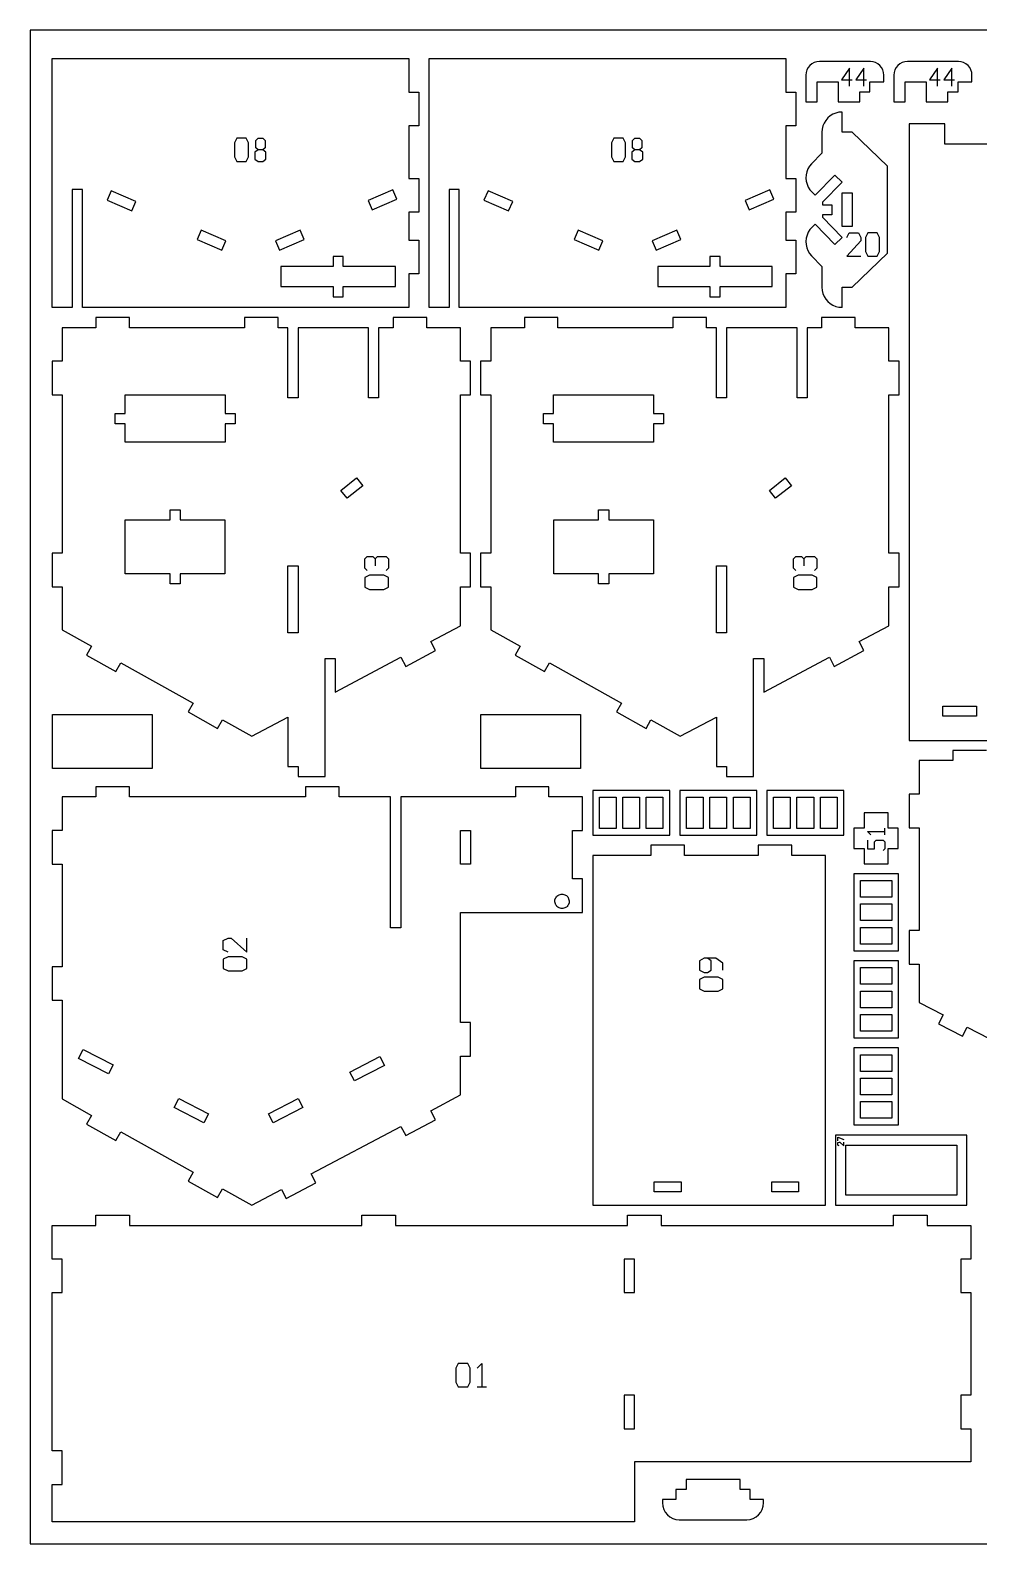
# Model space of a CAD drawing. Header units: millimetres. Extents: x 0 to 450, y 0 to 450.
# Drawn here: x 0 to 282, y 0 to 450 of the extents above; entities that cross this region are included whole.
import ezdxf

# ---------------------------------------------------------------- set-up
doc = ezdxf.new("R2010")
doc.units = ezdxf.units.MM
for name, color, linetype in [('CUT', 1, 'Continuous'), ('ENGRAVE', 5, 'Continuous'), ('SHEET', 8, 'Continuous')]:
    doc.layers.add(name, color=color, linetype=linetype)

msp = doc.modelspace()

# ---------------------------------------------------------------- linework, layer by layer
at = {"layer": 'CUT'}
for p, q in [((6.5, 367.57), (6.5, 441.62)), ((6.5, 441.62), (112.55, 441.62)), ((112.55, 441.62), (112.55, 431.62)), ((118.55, 367.57), (118.55, 441.62)), ((118.55, 441.62), (224.61, 441.62)), ((224.61, 441.62), (224.61, 431.62)), ((230.69, 437.47), (230.61, 436.69)), ((230.61, 436.69), (230.61, 428.69)), ((230.91, 438.23), (230.69, 437.47)), ((231.28, 438.92), (230.91, 438.23)), ((231.78, 439.52), (231.28, 438.92)), ((232.39, 440.02), (231.78, 439.52)), ((233.08, 440.39), (232.39, 440.02)), ((233.83, 440.62), (233.08, 440.39)), ((234.61, 440.7), (233.83, 440.62)), ((249.79, 440.7), (234.61, 440.7)), ((250.57, 440.62), (249.79, 440.7)), ((251.32, 440.39), (250.57, 440.62)), ((252.01, 440.02), (251.32, 440.39)), ((252.62, 439.52), (252.01, 440.02)), ((253.12, 438.92), (252.62, 439.52)), ((253.48, 438.23), (253.12, 438.92)), ((253.71, 437.47), (253.48, 438.23)), ((253.79, 436.69), (253.71, 437.47)), ((253.79, 434.69), (253.79, 436.69)), ((256.87, 437.47), (256.79, 436.69)), ((256.79, 436.69), (256.79, 428.69)), ((257.09, 438.23), (256.87, 437.47)), ((257.46, 438.92), (257.09, 438.23)), ((257.96, 439.52), (257.46, 438.92)), ((258.57, 440.02), (257.96, 439.52)), ((259.26, 440.39), (258.57, 440.02)), ((260.01, 440.62), (259.26, 440.39)), ((260.79, 440.7), (260.01, 440.62)), ((275.97, 440.7), (260.79, 440.7)), ((276.75, 440.62), (275.97, 440.7)), ((277.5, 440.39), (276.75, 440.62)), ((278.19, 440.02), (277.5, 440.39)), ((278.8, 439.52), (278.19, 440.02)), ((279.3, 438.92), (278.8, 439.52)), ((279.66, 438.23), (279.3, 438.92)), ((279.89, 437.47), (279.66, 438.23)), ((279.97, 436.69), (279.89, 437.47)), ((279.97, 434.69), (279.97, 436.69)), ((233.96, 428.69), (233.96, 434.69)), ((233.96, 434.69), (240.22, 434.69)), ((240.22, 434.69), (240.22, 428.69)), ((249.65, 431.69), (249.65, 434.69)), ((249.65, 434.69), (253.79, 434.69)), ((260.14, 428.69), (260.14, 434.69)), ((260.14, 434.69), (266.4, 434.69)), ((266.4, 434.69), (266.4, 428.69)), ((275.83, 431.69), (275.83, 434.69)), ((275.83, 434.69), (279.97, 434.69)), ((112.55, 431.62), (115.55, 431.62)), ((115.55, 431.62), (115.55, 421.62)), ((224.61, 431.62), (227.61, 431.62)), ((227.61, 431.62), (227.61, 421.62)), ((230.61, 428.69), (233.96, 428.69)), ((240.22, 428.69), (246.65, 428.69)), ((246.65, 428.69), (246.65, 431.69)), ((246.65, 431.69), (249.65, 431.69)), ((256.79, 428.69), (260.14, 428.69)), ((266.4, 428.69), (272.83, 428.69)), ((272.83, 428.69), (272.83, 431.69)), ((272.83, 431.69), (275.83, 431.69)), ((236.49, 423.22), (236, 422.42)), ((237.1, 423.93), (236.49, 423.22)), ((237.82, 424.55), (237.1, 423.93)), ((238.62, 425.04), (237.82, 424.55)), ((239.49, 425.4), (238.62, 425.04)), ((240.41, 425.69), (239.49, 425.4)), ((241.35, 425.69), (240.41, 425.69)), ((241.35, 419.69), (241.35, 425.69)), ((112.55, 421.62), (112.55, 405.96)), ((115.55, 421.62), (112.55, 421.62)), ((224.61, 421.62), (224.61, 405.96)), ((227.61, 421.62), (224.61, 421.62)), ((235.42, 420.63), (235.35, 419.69)), ((235.35, 419.69), (235.35, 413.48)), ((235.64, 421.55), (235.42, 420.63)), ((236, 422.42), (235.64, 421.55)), ((244.35, 419.69), (241.35, 419.69)), ((254.82, 409.57), (244.35, 419.69)), ((261.29, 422.19), (261.29, 238.83)), ((271.87, 422.19), (261.29, 422.19)), ((271.87, 416.18), (271.87, 422.19)), ((289.36, 416.18), (271.87, 416.18)), ((231.69, 409.59), (231.22, 408.78)), ((232.29, 410.32), (231.69, 409.59)), ((235.35, 413.48), (232.29, 410.32)), ((254.82, 383.69), (254.82, 409.57)), ((112.55, 405.96), (115.55, 405.96)), ((115.55, 405.96), (115.55, 395.95)), ((224.61, 405.96), (227.61, 405.96)), ((227.61, 405.96), (227.61, 395.95)), ((230.67, 406.99), (230.61, 406.05)), ((230.61, 406.05), (230.7, 405.11)), ((230.87, 407.91), (230.67, 406.99)), ((230.7, 405.11), (230.94, 404.2)), ((231.22, 408.78), (230.87, 407.91)), ((233.38, 400.93), (239.19, 406.95)), ((239.19, 406.95), (241.35, 404.86)), ((12.5, 402.68), (12.5, 367.57)), ((15.5, 402.68), (12.5, 402.68)), ((15.5, 367.57), (15.5, 402.68)), ((24.04, 402.24), (22.84, 399.49)), ((31.37, 399.05), (24.04, 402.24)), ((107.79, 402.58), (100.45, 399.39)), ((108.99, 399.83), (107.79, 402.58)), ((124.56, 402.68), (124.56, 367.57)), ((127.56, 402.68), (124.56, 402.68)), ((127.56, 367.57), (127.56, 402.68)), ((136.09, 402.24), (134.89, 399.49)), ((143.43, 399.05), (136.09, 402.24)), ((219.85, 402.58), (212.51, 399.39)), ((221.04, 399.83), (219.85, 402.58)), ((230.94, 404.2), (231.31, 403.33)), ((231.31, 403.33), (231.82, 402.54)), ((231.82, 402.54), (232.44, 401.83)), ((232.44, 401.83), (233.38, 400.93)), ((241.35, 404.86), (235.53, 398.85)), ((241.35, 391.63), (241.35, 401.63)), ((241.35, 401.63), (244.35, 401.63)), ((244.35, 401.63), (244.35, 391.63)), ((22.84, 399.49), (30.18, 396.3)), ((30.18, 396.3), (31.37, 399.05)), ((100.45, 399.39), (101.65, 396.64)), ((101.65, 396.64), (108.99, 399.83)), ((134.89, 399.49), (142.23, 396.3)), ((142.23, 396.3), (143.43, 399.05)), ((212.51, 399.39), (213.71, 396.64)), ((213.71, 396.64), (221.04, 399.83)), ((235.53, 398.85), (235.53, 398.13)), ((235.53, 398.13), (238.35, 398.13)), ((238.35, 398.13), (238.35, 395.13)), ((112.55, 395.95), (112.55, 387.57)), ((115.55, 395.95), (112.55, 395.95)), ((224.61, 395.95), (224.61, 387.57)), ((227.61, 395.95), (224.61, 395.95)), ((233.38, 392.33), (232.44, 391.43)), ((239.19, 386.32), (233.38, 392.33)), ((235.53, 395.13), (235.53, 394.42)), ((238.35, 395.13), (235.53, 395.13)), ((235.53, 394.42), (241.35, 388.4)), ((244.35, 391.63), (241.35, 391.63)), ((50.85, 390.59), (49.66, 387.83)), ((49.66, 387.83), (56.99, 384.64)), ((58.19, 387.39), (50.85, 390.59)), ((56.99, 384.64), (58.19, 387.39)), ((80.2, 390.59), (72.87, 387.39)), ((72.87, 387.39), (74.06, 384.64)), ((74.06, 384.64), (81.4, 387.83)), ((81.4, 387.83), (80.2, 390.59)), ((112.55, 387.57), (115.55, 387.57)), ((115.55, 387.57), (115.55, 377.57)), ((162.91, 390.59), (161.71, 387.83)), ((161.71, 387.83), (169.05, 384.64)), ((170.25, 387.39), (162.91, 390.59)), ((169.05, 384.64), (170.25, 387.39)), ((192.26, 390.59), (184.92, 387.39)), ((184.92, 387.39), (186.12, 384.64)), ((186.12, 384.64), (193.46, 387.83)), ((193.46, 387.83), (192.26, 390.59)), ((224.61, 387.57), (227.61, 387.57)), ((227.61, 387.57), (227.61, 377.57)), ((230.7, 388.15), (230.61, 387.22)), ((230.61, 387.22), (230.67, 386.28)), ((230.94, 389.07), (230.7, 388.15)), ((231.31, 389.93), (230.94, 389.07)), ((231.82, 390.72), (231.31, 389.93)), ((232.44, 391.43), (231.82, 390.72)), ((241.35, 388.4), (239.19, 386.32)), ((90.03, 382.75), (90.03, 379.75)), ((93.03, 382.75), (90.03, 382.75)), ((93.03, 379.75), (93.03, 382.75)), ((202.09, 382.75), (202.09, 379.75)), ((205.09, 382.75), (202.09, 382.75)), ((205.09, 379.75), (205.09, 382.75)), ((230.67, 386.28), (230.87, 385.36)), ((230.87, 385.36), (231.22, 384.48)), ((231.22, 384.48), (231.69, 383.67)), ((231.69, 383.67), (232.29, 382.94)), ((232.29, 382.94), (235.35, 379.78)), ((244.35, 373.57), (254.82, 383.69)), ((74.51, 379.75), (74.51, 373.78)), ((90.03, 379.75), (74.51, 379.75)), ((108.55, 379.75), (93.03, 379.75)), ((108.55, 373.78), (108.55, 379.75)), ((186.57, 379.75), (186.57, 373.78)), ((202.09, 379.75), (186.57, 379.75)), ((220.61, 379.75), (205.09, 379.75)), ((220.61, 373.78), (220.61, 379.75)), ((235.35, 379.78), (235.35, 373.57)), ((74.51, 373.78), (90.03, 373.78)), ((90.03, 373.78), (90.03, 370.78)), ((93.03, 370.78), (93.03, 373.78)), ((93.03, 373.78), (108.55, 373.78)), ((112.55, 377.57), (112.55, 367.57)), ((115.55, 377.57), (112.55, 377.57)), ((186.57, 373.78), (202.09, 373.78)), ((202.09, 373.78), (202.09, 370.78)), ((205.09, 370.78), (205.09, 373.78)), ((205.09, 373.78), (220.61, 373.78)), ((224.61, 377.57), (224.61, 367.57)), ((227.61, 377.57), (224.61, 377.57)), ((235.35, 373.57), (235.42, 372.63)), ((241.35, 367.57), (241.35, 373.57)), ((241.35, 373.57), (244.35, 373.57)), ((90.03, 370.78), (93.03, 370.78)), ((202.09, 370.78), (205.09, 370.78)), ((235.42, 372.63), (235.64, 371.72)), ((235.64, 371.72), (236, 370.85)), ((236, 370.85), (236.49, 370.04)), ((236.49, 370.04), (237.1, 369.33)), ((237.1, 369.33), (237.82, 368.72)), ((12.5, 367.57), (6.5, 367.57)), ((112.55, 367.57), (15.5, 367.57)), ((29.5, 364.57), (19.5, 364.57)), ((19.5, 364.57), (19.5, 361.57)), ((29.5, 361.57), (29.5, 364.57)), ((73.7, 364.57), (63.7, 364.57)), ((63.7, 364.57), (63.7, 361.57)), ((73.7, 361.57), (73.7, 364.57)), ((117.89, 364.57), (107.89, 364.57)), ((107.89, 364.57), (107.89, 361.57)), ((117.89, 361.57), (117.89, 364.57)), ((124.56, 367.57), (118.55, 367.57)), ((224.61, 367.57), (127.56, 367.57)), ((156.9, 364.57), (146.9, 364.57)), ((146.9, 364.57), (146.9, 361.57)), ((156.9, 361.57), (156.9, 364.57)), ((201.09, 364.57), (191.09, 364.57)), ((191.09, 364.57), (191.09, 361.57)), ((201.09, 361.57), (201.09, 364.57)), ((245.28, 364.57), (235.28, 364.57)), ((235.28, 364.57), (235.28, 361.57)), ((237.82, 368.72), (238.62, 368.22)), ((238.62, 368.22), (239.49, 367.86)), ((239.49, 367.86), (240.41, 367.64)), ((240.41, 367.64), (241.35, 367.64)), ((245.28, 361.57), (245.28, 364.57)), ((19.5, 361.57), (9.5, 361.57)), ((9.5, 361.57), (9.5, 351.57)), ((63.7, 361.57), (29.5, 361.57)), ((76.62, 361.57), (73.7, 361.57)), ((76.62, 340.68), (76.62, 361.57)), ((100.57, 361.57), (79.62, 361.57)), ((79.62, 361.57), (79.62, 340.68)), ((100.57, 340.68), (100.57, 361.57)), ((107.89, 361.57), (103.57, 361.57)), ((103.57, 361.57), (103.57, 340.68)), ((127.89, 361.57), (117.89, 361.57)), ((127.89, 351.57), (127.89, 361.57)), ((146.9, 361.57), (136.89, 361.57)), ((136.89, 361.57), (136.89, 351.57)), ((191.09, 361.57), (156.9, 361.57)), ((204.01, 361.57), (201.09, 361.57)), ((204.01, 340.68), (204.01, 361.57)), ((227.96, 361.57), (207.02, 361.57)), ((207.02, 361.57), (207.02, 340.68)), ((227.96, 340.68), (227.96, 361.57)), ((235.28, 361.57), (230.97, 361.57)), ((230.97, 361.57), (230.97, 340.68)), ((255.29, 361.57), (245.28, 361.57)), ((255.29, 351.57), (255.29, 361.57)), ((9.5, 351.57), (6.5, 351.57)), ((6.5, 351.57), (6.5, 341.57)), ((130.89, 351.57), (127.89, 351.57)), ((130.89, 341.57), (130.89, 351.57)), ((136.89, 351.57), (133.89, 351.57)), ((133.89, 351.57), (133.89, 341.57)), ((258.29, 351.57), (255.29, 351.57)), ((258.29, 341.57), (258.29, 351.57)), ((6.5, 341.57), (9.5, 341.57)), ((9.5, 341.57), (9.5, 294.5)), ((28.21, 341.57), (57.91, 341.57)), ((28.21, 336.04), (28.21, 341.57)), ((57.91, 341.57), (57.91, 336.04)), ((79.62, 340.68), (76.62, 340.68)), ((103.57, 340.68), (100.57, 340.68)), ((127.89, 341.57), (130.89, 341.57)), ((127.89, 294.5), (127.89, 341.57)), ((133.89, 341.57), (136.89, 341.57)), ((136.89, 341.57), (136.89, 294.5)), ((155.6, 341.57), (185.3, 341.57)), ((155.6, 336.04), (155.6, 341.57)), ((185.3, 341.57), (185.3, 336.04)), ((207.02, 340.68), (204.01, 340.68)), ((230.97, 340.68), (227.96, 340.68)), ((255.29, 341.57), (258.29, 341.57)), ((255.29, 294.5), (255.29, 341.57)), ((25.21, 336.04), (28.21, 336.04)), ((25.21, 333.03), (25.21, 336.04)), ((28.21, 333.03), (25.21, 333.03)), ((28.21, 327.5), (28.21, 333.03)), ((57.91, 336.04), (60.91, 336.04)), ((60.91, 333.03), (57.91, 333.03)), ((57.91, 333.03), (57.91, 327.5)), ((60.91, 336.04), (60.91, 333.03)), ((152.6, 336.04), (155.6, 336.04)), ((152.6, 333.03), (152.6, 336.04)), ((155.6, 333.03), (152.6, 333.03)), ((155.6, 327.5), (155.6, 333.03)), ((185.3, 336.04), (188.31, 336.04)), ((188.31, 333.03), (185.3, 333.03)), ((185.3, 333.03), (185.3, 327.5)), ((188.31, 336.04), (188.31, 333.03)), ((57.91, 327.5), (28.21, 327.5)), ((185.3, 327.5), (155.6, 327.5)), ((92.34, 313.18), (97.02, 316.93)), ((97.02, 316.93), (98.9, 314.59)), ((219.74, 313.18), (224.42, 316.93)), ((224.42, 316.93), (226.29, 314.59)), ((94.22, 310.84), (92.34, 313.18)), ((98.9, 314.59), (94.22, 310.84)), ((221.61, 310.84), (219.74, 313.18)), ((226.29, 314.59), (221.61, 310.84)), ((41.58, 307.44), (44.59, 307.44)), ((41.58, 304.44), (41.58, 307.44)), ((44.59, 307.44), (44.59, 304.44)), ((168.98, 307.44), (171.98, 307.44)), ((168.98, 304.44), (168.98, 307.44)), ((171.98, 307.44), (171.98, 304.44)), ((28.23, 304.44), (41.58, 304.44)), ((28.23, 288.37), (28.23, 304.44)), ((44.59, 304.44), (57.89, 304.44)), ((57.89, 304.44), (57.89, 288.37)), ((155.63, 304.44), (168.98, 304.44)), ((155.63, 288.37), (155.63, 304.44)), ((171.98, 304.44), (185.28, 304.44)), ((185.28, 304.44), (185.28, 288.37)), ((9.5, 294.5), (6.5, 294.5)), ((6.5, 294.5), (6.5, 284.49)), ((130.89, 294.5), (127.89, 294.5)), ((130.89, 284.49), (130.89, 294.5)), ((136.89, 294.5), (133.89, 294.5)), ((133.89, 294.5), (133.89, 284.49)), ((258.29, 294.5), (255.29, 294.5)), ((258.29, 284.49), (258.29, 294.5)), ((41.58, 288.37), (28.23, 288.37)), ((41.58, 285.37), (41.58, 288.37)), ((57.89, 288.37), (44.59, 288.37)), ((44.59, 288.37), (44.59, 285.37)), ((76.62, 290.8), (79.62, 290.8)), ((76.62, 270.79), (76.62, 290.8)), ((79.62, 290.8), (79.62, 270.79)), ((168.98, 288.37), (155.63, 288.37)), ((168.98, 285.37), (168.98, 288.37)), ((185.28, 288.37), (171.98, 288.37)), ((171.98, 288.37), (171.98, 285.37)), ((204.01, 290.8), (207.02, 290.8)), ((204.01, 270.79), (204.01, 290.8)), ((207.02, 290.8), (207.02, 270.79)), ((6.5, 284.49), (9.5, 284.49)), ((9.5, 284.49), (9.5, 271.74)), ((44.59, 285.37), (41.58, 285.37)), ((127.89, 284.49), (130.89, 284.49)), ((127.89, 272.91), (127.89, 284.49)), ((133.89, 284.49), (136.89, 284.49)), ((136.89, 284.49), (136.89, 271.74)), ((171.98, 285.37), (168.98, 285.37)), ((255.29, 284.49), (258.29, 284.49)), ((255.29, 272.91), (255.29, 284.49)), ((9.5, 271.74), (18.22, 266.84)), ((79.62, 270.79), (76.62, 270.79)), ((119.05, 268.23), (127.89, 272.91)), ((136.89, 271.74), (145.62, 266.84)), ((207.02, 270.79), (204.01, 270.79)), ((246.44, 268.23), (255.29, 272.91)), ((18.22, 266.84), (16.76, 264.23)), ((111.63, 260.87), (120.47, 265.54)), ((120.47, 265.54), (119.05, 268.23)), ((145.62, 266.84), (144.15, 264.23)), ((239.02, 260.87), (247.86, 265.54)), ((247.86, 265.54), (246.44, 268.23)), ((16.76, 264.23), (25.48, 259.34)), ((25.48, 259.34), (26.95, 261.95)), ((26.95, 261.95), (48.42, 249.91)), ((87.67, 263.24), (90.67, 263.24)), ((87.67, 228.09), (87.67, 263.24)), ((90.67, 253.24), (110.21, 263.56)), ((90.67, 263.24), (90.67, 253.24)), ((110.21, 263.56), (111.63, 260.87)), ((144.15, 264.23), (152.87, 259.34)), ((152.87, 259.34), (154.34, 261.95)), ((154.34, 261.95), (175.81, 249.91)), ((215.07, 263.24), (218.07, 263.24)), ((215.07, 228.09), (215.07, 263.24)), ((218.07, 253.24), (237.6, 263.56)), ((218.07, 263.24), (218.07, 253.24)), ((237.6, 263.56), (239.02, 260.87)), ((48.42, 249.91), (46.95, 247.3)), ((175.81, 249.91), (174.34, 247.3)), ((271.31, 246.07), (271.31, 249.07)), ((271.31, 249.07), (281.31, 249.07)), ((281.31, 249.07), (281.31, 246.07)), ((6.57, 246.52), (36.22, 246.52)), ((6.57, 230.46), (6.57, 246.52)), ((36.22, 246.52), (36.22, 230.46)), ((46.95, 247.3), (55.67, 242.41)), ((55.67, 242.41), (57.14, 245.02)), ((57.14, 245.02), (65.87, 240.13)), ((65.87, 240.13), (76.62, 245.81)), ((76.62, 245.81), (76.62, 231.09)), ((133.96, 246.52), (163.61, 246.52)), ((133.96, 230.46), (133.96, 246.52)), ((163.61, 246.52), (163.61, 230.46)), ((174.34, 247.3), (183.07, 242.41)), ((183.07, 242.41), (184.54, 245.02)), ((184.54, 245.02), (193.26, 240.13)), ((193.26, 240.13), (204.01, 245.81)), ((204.01, 245.81), (204.01, 231.09)), ((281.31, 246.07), (271.31, 246.07)), ((261.29, 238.83), (348.08, 238.83)), ((284.29, 235.83), (274.29, 235.83)), ((274.29, 235.83), (274.29, 232.83)), ((36.22, 230.46), (6.57, 230.46)), ((76.62, 231.09), (79.62, 231.09)), ((79.62, 231.09), (79.62, 228.09)), ((163.61, 230.46), (133.96, 230.46)), ((204.01, 231.09), (207.02, 231.09)), ((207.02, 231.09), (207.02, 228.09)), ((274.29, 232.83), (264.29, 232.83)), ((264.29, 232.83), (264.29, 222.82)), ((29.5, 225.09), (19.5, 225.09)), ((19.5, 225.09), (19.5, 222.09)), ((29.5, 222.09), (29.5, 225.09)), ((79.62, 228.09), (87.67, 228.09)), ((91.86, 225.09), (81.86, 225.09)), ((81.86, 225.09), (81.86, 222.09)), ((91.86, 222.09), (91.86, 225.09)), ((154.22, 225.09), (144.22, 225.09)), ((144.22, 225.09), (144.22, 222.09)), ((154.22, 222.09), (154.22, 225.09)), ((207.02, 228.09), (215.07, 228.09)), ((19.5, 222.09), (9.5, 222.09)), ((9.5, 222.09), (9.5, 212.09)), ((81.86, 222.09), (29.5, 222.09)), ((107.13, 222.09), (91.86, 222.09)), ((107.13, 183.15), (107.13, 222.09)), ((144.22, 222.09), (110.13, 222.09)), ((110.13, 222.09), (110.13, 183.15)), ((164.22, 222.09), (154.22, 222.09)), ((164.22, 212.09), (164.22, 222.09)), ((167.22, 223.95), (167.22, 210.66)), ((190.11, 223.95), (167.22, 223.95)), ((169.22, 212.66), (169.22, 221.95)), ((169.22, 221.95), (174.18, 221.95)), ((174.18, 221.95), (174.18, 212.66)), ((176.18, 212.66), (176.18, 221.95)), ((176.18, 221.95), (181.14, 221.95)), ((181.14, 221.95), (181.14, 212.66)), ((183.14, 212.66), (183.14, 221.95)), ((183.14, 221.95), (188.11, 221.95)), ((188.11, 221.95), (188.11, 212.66)), ((190.11, 210.66), (190.11, 223.95)), ((193.11, 223.95), (193.11, 210.66)), ((215.99, 223.95), (193.11, 223.95)), ((195.11, 212.66), (195.11, 221.95)), ((195.11, 221.95), (200.07, 221.95)), ((200.07, 221.95), (200.07, 212.66)), ((202.07, 212.66), (202.07, 221.95)), ((202.07, 221.95), (207.03, 221.95)), ((207.03, 221.95), (207.03, 212.66)), ((209.03, 212.66), (209.03, 221.95)), ((209.03, 221.95), (213.99, 221.95)), ((213.99, 221.95), (213.99, 212.66)), ((215.99, 210.66), (215.99, 223.95)), ((218.99, 223.95), (218.99, 210.66)), ((241.88, 223.95), (218.99, 223.95)), ((220.99, 212.66), (220.99, 221.95)), ((220.99, 221.95), (225.95, 221.95)), ((225.95, 221.95), (225.95, 212.66)), ((227.95, 212.66), (227.95, 221.95)), ((227.95, 221.95), (232.92, 221.95)), ((232.92, 221.95), (232.92, 212.66)), ((234.92, 212.66), (234.92, 221.95)), ((234.92, 221.95), (239.88, 221.95)), ((239.88, 221.95), (239.88, 212.66)), ((241.88, 210.66), (241.88, 223.95)), ((264.29, 222.82), (261.29, 222.82)), ((261.29, 222.82), (261.29, 212.82)), ((247.88, 217.28), (247.88, 212.73)), ((255.05, 217.28), (247.88, 217.28)), ((255.05, 212.73), (255.05, 217.28)), ((9.5, 212.09), (6.5, 212.09)), ((6.5, 212.09), (6.5, 202.09)), ((127.89, 212.09), (130.89, 212.09)), ((127.89, 202.09), (127.89, 212.09)), ((130.89, 212.09), (130.89, 202.09)), ((161.22, 212.09), (164.22, 212.09)), ((161.22, 197.73), (161.22, 212.09)), ((174.18, 212.66), (169.22, 212.66)), ((181.14, 212.66), (176.18, 212.66)), ((188.11, 212.66), (183.14, 212.66)), ((200.07, 212.66), (195.11, 212.66)), ((207.03, 212.66), (202.07, 212.66)), ((213.99, 212.66), (209.03, 212.66)), ((225.95, 212.66), (220.99, 212.66)), ((232.92, 212.66), (227.95, 212.66)), ((239.88, 212.66), (234.92, 212.66)), ((244.88, 212.73), (244.88, 206.73)), ((247.88, 212.73), (244.88, 212.73)), ((258.05, 212.73), (255.05, 212.73)), ((258.05, 206.73), (258.05, 212.73)), ((261.29, 212.82), (264.29, 212.82)), ((264.29, 212.82), (264.29, 182.3)), ((167.22, 210.66), (190.11, 210.66)), ((194.49, 207.66), (184.49, 207.66)), ((184.49, 207.66), (184.49, 204.66)), ((193.11, 210.66), (215.99, 210.66)), ((194.49, 204.66), (194.49, 207.66)), ((226.43, 207.66), (216.43, 207.66)), ((216.43, 207.66), (216.43, 204.66)), ((218.99, 210.66), (241.88, 210.66)), ((226.43, 204.66), (226.43, 207.66)), ((184.49, 204.66), (167.22, 204.66)), ((167.22, 204.66), (167.22, 100.65)), ((216.43, 204.66), (194.49, 204.66)), ((236.43, 204.66), (226.43, 204.66)), ((236.43, 100.65), (236.43, 204.66)), ((244.88, 206.73), (247.88, 206.73)), ((247.88, 206.73), (247.88, 202.18)), ((255.05, 202.18), (255.05, 206.73)), ((255.05, 206.73), (258.05, 206.73)), ((6.5, 202.09), (9.5, 202.09)), ((9.5, 202.09), (9.5, 171.57)), ((130.89, 202.09), (127.89, 202.09)), ((244.88, 199.18), (244.88, 176.3)), ((258.17, 199.18), (244.88, 199.18)), ((247.88, 202.18), (255.05, 202.18)), ((258.17, 176.3), (258.17, 199.18)), ((164.22, 197.73), (161.22, 197.73)), ((164.22, 187.73), (164.22, 197.73)), ((246.88, 192.22), (246.88, 197.18)), ((246.88, 197.18), (256.17, 197.18)), ((256.17, 197.18), (256.17, 192.22)), ((155.98, 191.01), (155.98, 191.28)), ((155.99, 191.28), (155.99, 191.56)), ((155.99, 190.73), (155.99, 191.01)), ((156.05, 191.56), (156.05, 191.82)), ((156.05, 190.46), (156.05, 190.73)), ((156.14, 191.82), (156.26, 192.07)), ((156.14, 190.2), (156.14, 190.46)), ((156.26, 189.95), (156.14, 190.2)), ((156.26, 192.07), (156.42, 192.3)), ((156.42, 189.72), (156.26, 189.95)), ((156.42, 192.3), (156.6, 192.51)), ((156.6, 189.51), (156.42, 189.72)), ((156.6, 192.51), (156.81, 192.69)), ((156.81, 189.32), (156.6, 189.51)), ((156.81, 192.69), (157.04, 192.84)), ((157.04, 189.17), (156.81, 189.32)), ((157.04, 192.84), (157.29, 192.97)), ((157.29, 189.05), (157.04, 189.17)), ((157.29, 192.97), (157.55, 193.06)), ((157.55, 188.96), (157.29, 189.05)), ((157.55, 193.06), (157.82, 193.11)), ((157.82, 193.11), (158.1, 193.13)), ((158.1, 193.13), (158.38, 193.11)), ((158.38, 193.11), (158.65, 193.06)), ((158.65, 193.06), (158.91, 192.97)), ((158.91, 189.05), (158.65, 188.96)), ((158.91, 192.97), (159.16, 192.84)), ((159.16, 189.17), (158.91, 189.05)), ((159.16, 192.84), (159.39, 192.69)), ((159.39, 189.32), (159.16, 189.17)), ((159.39, 192.69), (159.6, 192.51)), ((159.6, 189.51), (159.39, 189.32)), ((159.6, 192.51), (159.78, 192.3)), ((159.78, 189.72), (159.6, 189.51)), ((159.78, 192.3), (159.94, 192.07)), ((159.94, 189.95), (159.78, 189.72)), ((159.94, 192.07), (160.06, 191.82)), ((160.06, 190.2), (159.94, 189.95)), ((160.06, 191.82), (160.06, 191.56)), ((160.15, 191.56), (160.15, 191.28)), ((160.15, 190.46), (160.15, 190.2)), ((160.2, 191.28), (160.2, 191.01)), ((160.2, 190.73), (160.2, 190.46)), ((160.22, 191.01), (160.22, 190.73)), ((256.17, 192.22), (246.88, 192.22)), ((246.88, 185.26), (246.88, 190.22)), ((246.88, 190.22), (256.17, 190.22)), ((256.17, 190.22), (256.17, 185.26)), ((127.89, 187.73), (164.22, 187.73)), ((127.89, 155.02), (127.89, 187.73)), ((157.82, 188.9), (157.55, 188.96)), ((158.1, 188.89), (157.82, 188.9)), ((158.38, 188.9), (158.1, 188.89)), ((158.65, 188.96), (158.38, 188.9)), ((256.17, 185.26), (246.88, 185.26)), ((110.13, 183.15), (107.13, 183.15)), ((246.88, 178.3), (246.88, 183.26)), ((246.88, 183.26), (256.17, 183.26)), ((256.17, 183.26), (256.17, 178.3)), ((264.29, 182.3), (261.29, 182.3)), ((261.29, 182.3), (261.29, 172.3)), ((244.88, 176.3), (258.17, 176.3)), ((256.17, 178.3), (246.88, 178.3)), ((9.5, 171.57), (6.5, 171.57)), ((6.5, 171.57), (6.5, 161.57)), ((244.88, 173.3), (244.88, 150.41)), ((258.17, 173.3), (244.88, 173.3)), ((246.88, 166.33), (246.88, 171.3)), ((246.88, 171.3), (256.17, 171.3)), ((256.17, 171.3), (256.17, 166.33)), ((258.17, 150.41), (258.17, 173.3)), ((261.29, 172.3), (264.29, 172.3)), ((264.29, 172.3), (264.29, 160.93)), ((256.17, 166.33), (246.88, 166.33)), ((246.88, 159.37), (246.88, 164.33)), ((246.88, 164.33), (256.17, 164.33)), ((256.17, 164.33), (256.17, 159.37)), ((6.5, 161.57), (9.5, 161.57)), ((9.5, 161.57), (9.5, 132.26)), ((256.17, 159.37), (246.88, 159.37)), ((264.29, 160.93), (271.4, 157.26)), ((130.89, 155.02), (127.89, 155.02)), ((130.89, 145.01), (130.89, 155.02)), ((246.88, 152.41), (246.88, 157.37)), ((246.88, 157.37), (256.17, 157.37)), ((256.17, 157.37), (256.17, 152.41)), ((271.4, 157.26), (270.03, 154.59)), ((270.03, 154.59), (277.14, 150.93)), ((277.14, 150.93), (278.51, 153.6)), ((278.51, 153.6), (302.46, 141.27)), ((244.88, 150.41), (258.17, 150.41)), ((256.17, 152.41), (246.88, 152.41)), ((14.35, 144.32), (15.73, 146.98)), ((23.24, 139.74), (14.35, 144.32)), ((15.73, 146.98), (24.62, 142.41)), ((95.01, 140.26), (103.91, 144.84)), ((103.91, 144.84), (105.28, 142.17)), ((127.89, 145.01), (130.89, 145.01)), ((127.89, 133.43), (127.89, 145.01)), ((258.17, 147.41), (244.88, 147.41)), ((244.88, 147.41), (244.88, 124.52)), ((246.88, 145.41), (256.17, 145.41)), ((246.88, 140.45), (246.88, 145.41)), ((256.17, 145.41), (256.17, 140.45)), ((258.17, 124.52), (258.17, 147.41)), ((24.62, 142.41), (23.24, 139.74)), ((96.39, 137.59), (95.01, 140.26)), ((105.28, 142.17), (96.39, 137.59)), ((256.17, 140.45), (246.88, 140.45)), ((246.88, 138.45), (256.17, 138.45)), ((246.88, 133.49), (246.88, 138.45)), ((256.17, 138.45), (256.17, 133.49)), ((9.5, 132.26), (18.22, 127.36)), ((42.74, 129.69), (44.12, 132.36)), ((44.12, 132.36), (53.01, 127.78)), ((70.79, 127.78), (79.69, 132.36)), ((79.69, 132.36), (81.06, 129.69)), ((119.05, 128.75), (127.89, 133.43)), ((256.17, 133.49), (246.88, 133.49)), ((246.88, 131.49), (256.17, 131.49)), ((246.88, 126.53), (246.88, 131.49)), ((256.17, 131.49), (256.17, 126.53)), ((18.22, 127.36), (16.76, 124.75)), ((51.64, 125.12), (42.74, 129.69)), ((53.01, 127.78), (51.64, 125.12)), ((72.17, 125.12), (70.79, 127.78)), ((81.06, 129.69), (72.17, 125.12)), ((111.63, 121.39), (120.47, 126.06)), ((120.47, 126.06), (119.05, 128.75)), ((256.17, 126.53), (246.88, 126.53)), ((16.76, 124.75), (25.48, 119.86)), ((25.48, 119.86), (26.95, 122.47)), ((26.95, 122.47), (48.42, 110.44)), ((83.55, 110), (110.21, 124.08)), ((110.21, 124.08), (111.63, 121.39)), ((239.43, 121.52), (239.43, 100.65)), ((278.44, 121.52), (239.43, 121.52)), ((244.88, 124.52), (258.17, 124.52)), ((278.44, 100.65), (278.44, 121.52)), ((242.43, 103.65), (242.43, 118.52)), ((242.43, 118.52), (275.44, 118.52)), ((275.44, 118.52), (275.44, 103.65)), ((48.42, 110.44), (46.95, 107.82)), ((84.95, 107.34), (83.55, 110)), ((46.95, 107.82), (55.67, 102.93)), ((55.67, 102.93), (57.14, 105.54)), ((57.14, 105.54), (65.87, 100.65)), ((65.87, 100.65), (74.71, 105.32)), ((74.71, 105.32), (76.11, 102.67)), ((76.11, 102.67), (84.95, 107.34)), ((185.49, 107.6), (193.49, 107.6)), ((185.49, 104.6), (185.49, 107.6)), ((193.49, 104.6), (185.49, 104.6)), ((193.49, 107.6), (193.49, 104.6)), ((220.43, 107.6), (228.43, 107.6)), ((220.43, 104.6), (220.43, 107.6)), ((228.43, 104.6), (220.43, 104.6)), ((228.43, 107.6), (228.43, 104.6)), ((275.44, 103.65), (242.43, 103.65)), ((167.22, 100.65), (236.43, 100.65)), ((239.43, 100.65), (278.44, 100.65)), ((6.5, 84.65), (6.5, 94.65)), ((6.5, 94.65), (19.5, 94.65)), ((19.5, 94.65), (19.5, 97.65)), ((19.5, 97.65), (29.5, 97.65)), ((29.5, 97.65), (29.5, 94.65)), ((29.5, 94.65), (98.56, 94.65)), ((98.56, 94.65), (98.56, 97.65)), ((98.56, 97.65), (108.56, 97.65)), ((108.56, 97.65), (108.56, 94.65)), ((108.56, 94.65), (177.61, 94.65)), ((177.61, 94.65), (177.61, 97.65)), ((177.61, 97.65), (187.61, 97.65)), ((187.61, 97.65), (187.61, 94.65)), ((187.61, 94.65), (256.67, 94.65)), ((256.67, 94.65), (256.67, 97.65)), ((256.67, 97.65), (266.67, 97.65)), ((266.67, 97.65), (266.67, 94.65)), ((266.67, 94.65), (279.67, 94.65)), ((279.67, 94.65), (279.67, 84.65)), ((9.5, 84.65), (6.5, 84.65)), ((9.5, 74.65), (9.5, 84.65)), ((176.62, 84.65), (176.62, 74.65)), ((179.62, 84.65), (176.62, 84.65)), ((179.62, 74.65), (179.62, 84.65)), ((276.67, 84.65), (276.67, 74.65)), ((279.67, 84.65), (276.67, 84.65)), ((6.5, 27.58), (6.5, 74.65)), ((6.5, 74.65), (9.5, 74.65)), ((176.62, 74.65), (179.62, 74.65)), ((276.67, 74.65), (279.67, 74.65)), ((279.67, 74.65), (279.67, 44.13)), ((176.62, 44.13), (176.62, 34.13)), ((179.62, 44.13), (176.62, 44.13)), ((179.62, 34.13), (179.62, 44.13)), ((276.67, 44.13), (276.67, 34.13)), ((279.67, 44.13), (276.67, 44.13)), ((176.62, 34.13), (179.62, 34.13)), ((276.67, 34.13), (279.67, 34.13)), ((279.67, 34.13), (279.67, 24.33)), ((9.5, 27.58), (6.5, 27.58)), ((9.5, 17.57), (9.5, 27.58)), ((179.62, 24.33), (179.62, 6.5)), ((279.67, 24.33), (179.62, 24.33)), ((194.96, 19.13), (194.96, 16.13)), ((211.02, 19.13), (194.96, 19.13)), ((211.02, 16.13), (211.02, 19.13)), ((6.5, 6.5), (6.5, 17.57)), ((6.5, 17.57), (9.5, 17.57)), ((191.95, 16.13), (191.95, 13.13)), ((194.96, 16.13), (191.95, 16.13)), ((214.02, 16.13), (211.02, 16.13)), ((214.02, 13.13), (214.02, 16.13)), ((187.95, 13.13), (187.95, 12.13)), ((191.95, 13.13), (187.95, 13.13)), ((187.95, 12.13), (188.05, 11.15)), ((188.05, 11.15), (188.33, 10.21)), ((188.33, 10.21), (188.8, 9.35)), ((188.8, 9.35), (189.42, 8.59)), ((218.02, 13.13), (214.02, 13.13)), ((216.56, 8.59), (217.18, 9.35)), ((217.18, 9.35), (217.64, 10.21)), ((217.64, 10.21), (217.92, 11.15)), ((217.92, 11.15), (218.02, 12.13)), ((218.02, 12.13), (218.02, 13.13)), ((179.62, 6.5), (6.5, 6.5)), ((189.42, 8.59), (190.18, 7.97)), ((190.18, 7.97), (191.04, 7.51)), ((191.04, 7.51), (191.98, 7.22)), ((191.98, 7.22), (192.95, 7.13)), ((192.95, 7.13), (213.02, 7.13)), ((213.02, 7.13), (214, 7.22)), ((214, 7.22), (214.93, 7.51)), ((214.93, 7.51), (215.8, 7.97)), ((215.8, 7.97), (216.56, 8.59))]:
    msp.add_line(p, q, dxfattribs=at)
at = {"layer": 'ENGRAVE'}
for p, q in [((243.6, 438.69), (241.22, 435.25)), ((243.6, 433.4), (243.6, 438.69)), ((247.83, 438.69), (245.45, 435.25)), ((247.83, 433.4), (247.83, 438.69)), ((269.78, 438.69), (267.4, 435.25)), ((269.78, 433.4), (269.78, 438.69)), ((274.01, 438.69), (271.63, 435.25)), ((274.01, 433.4), (274.01, 438.69)), ((241.22, 435.25), (244.39, 435.25)), ((245.45, 435.25), (248.62, 435.25)), ((267.4, 435.25), (270.57, 435.25)), ((271.63, 435.25), (274.8, 435.25)), ((61.42, 417.95), (60.72, 416.55)), ((60.72, 416.55), (60.72, 412.35)), ((64.22, 417.95), (61.42, 417.95)), ((64.92, 416.55), (64.22, 417.95)), ((64.92, 412.35), (64.92, 416.55)), ((67.72, 414.45), (66.81, 413.75)), ((67.02, 417.25), (67.72, 417.95)), ((67.02, 415.01), (67.02, 417.25)), ((67.72, 414.45), (67.02, 415.01)), ((67.72, 417.95), (69.12, 417.95)), ((69.12, 414.45), (67.72, 414.45)), ((69.12, 417.95), (69.82, 417.25)), ((69.82, 415.01), (69.12, 414.45)), ((70.03, 413.75), (69.12, 414.45)), ((69.82, 417.25), (69.82, 415.01)), ((173.47, 417.95), (172.77, 416.55)), ((172.77, 416.55), (172.77, 412.35)), ((176.27, 417.95), (173.47, 417.95)), ((176.97, 416.55), (176.27, 417.95)), ((176.97, 412.35), (176.97, 416.55)), ((179.77, 414.45), (178.86, 413.75)), ((179.07, 417.25), (179.77, 417.95)), ((179.07, 415.01), (179.07, 417.25)), ((179.77, 414.45), (179.07, 415.01)), ((179.77, 417.95), (181.17, 417.95)), ((181.17, 414.45), (179.77, 414.45)), ((181.17, 417.95), (181.87, 417.25)), ((181.87, 415.01), (181.17, 414.45)), ((182.08, 413.75), (181.17, 414.45)), ((181.87, 417.25), (181.87, 415.01)), ((60.72, 412.35), (61.42, 410.95)), ((61.42, 410.95), (64.22, 410.95)), ((64.22, 410.95), (64.92, 412.35)), ((66.81, 413.75), (66.81, 411.65)), ((66.81, 411.65), (67.72, 410.95)), ((67.72, 410.95), (69.12, 410.95)), ((69.12, 410.95), (70.03, 411.65)), ((70.03, 411.65), (70.03, 413.75)), ((172.77, 412.35), (173.47, 410.95)), ((173.47, 410.95), (176.27, 410.95)), ((176.27, 410.95), (176.97, 412.35)), ((178.86, 413.75), (178.86, 411.65)), ((178.86, 411.65), (179.77, 410.95)), ((179.77, 410.95), (181.17, 410.95)), ((181.17, 410.95), (182.08, 411.65)), ((182.08, 411.65), (182.08, 413.75)), ((242.73, 388.35), (243.43, 389.74)), ((246.9, 387.38), (242.73, 382.79)), ((243.43, 389.74), (246.21, 389.74)), ((246.21, 389.74), (246.9, 388.35)), ((246.9, 388.35), (246.9, 387.38)), ((248.98, 389.74), (248.29, 388.35)), ((248.29, 388.35), (248.29, 384.18)), ((251.76, 389.74), (248.98, 389.74)), ((252.46, 388.35), (251.76, 389.74)), ((252.46, 384.18), (252.46, 388.35)), ((242.73, 382.79), (246.9, 382.79)), ((248.29, 384.18), (248.98, 382.79)), ((248.98, 382.79), (251.76, 382.79)), ((251.76, 382.79), (252.46, 384.18)), ((99.5, 292.85), (100.2, 293.55)), ((99.5, 290.05), (99.5, 292.85)), ((100.2, 293.55), (101.88, 293.55)), ((101.88, 293.55), (102.58, 292.85)), ((102.58, 292.85), (103.28, 293.55)), ((102.58, 292.85), (102.58, 290.75)), ((103.28, 293.55), (105.8, 293.55)), ((105.8, 293.55), (106.5, 292.85)), ((106.5, 292.85), (106.5, 290.05)), ((226.89, 292.85), (227.59, 293.55)), ((226.89, 290.05), (226.89, 292.85)), ((227.59, 293.55), (229.27, 293.55)), ((229.27, 293.55), (229.97, 292.85)), ((229.97, 292.85), (230.67, 293.55)), ((229.97, 292.85), (229.97, 290.75)), ((230.67, 293.55), (233.19, 293.55)), ((233.19, 293.55), (233.89, 292.85)), ((233.89, 292.85), (233.89, 290.05)), ((100.2, 289.35), (99.5, 290.05)), ((106.5, 290.05), (105.8, 289.35)), ((227.59, 289.35), (226.89, 290.05)), ((233.89, 290.05), (233.19, 289.35)), ((100.9, 287.95), (99.5, 287.25)), ((99.5, 287.25), (99.5, 284.45)), ((99.5, 284.45), (100.9, 283.75)), ((105.1, 287.95), (100.9, 287.95)), ((100.9, 283.75), (105.1, 283.75)), ((106.5, 287.25), (105.1, 287.95)), ((105.1, 283.75), (106.5, 284.45)), ((106.5, 284.45), (106.5, 287.25)), ((228.29, 287.95), (226.89, 287.25)), ((226.89, 287.25), (226.89, 284.45)), ((226.89, 284.45), (228.29, 283.75)), ((232.49, 287.95), (228.29, 287.95)), ((228.29, 283.75), (232.49, 283.75)), ((233.89, 287.25), (232.49, 287.95)), ((232.49, 283.75), (233.89, 284.45)), ((233.89, 284.45), (233.89, 287.25)), ((249.95, 210.75), (248.93, 211.78)), ((248.93, 211.78), (254.05, 211.78)), ((254.05, 210.75), (254.05, 212.8)), ((248.93, 209.22), (248.93, 206.66)), ((250.98, 208.71), (251.49, 209.22)), ((250.98, 206.66), (250.98, 208.71)), ((251.49, 209.22), (253.54, 209.22)), ((253.54, 209.22), (254.05, 208.71)), ((254.05, 208.71), (254.05, 206.66)), ((248.93, 206.66), (250.98, 206.66)), ((254.05, 206.66), (253.54, 206.14)), ((57.39, 179.4), (58.79, 180.1)), ((58.79, 180.1), (59.77, 180.1)), ((59.77, 180.1), (64.39, 175.9)), ((64.39, 175.9), (64.39, 180.1)), ((57.39, 176.6), (57.39, 179.4)), ((58.79, 175.9), (57.39, 176.6)), ((58.79, 174.5), (57.39, 173.8)), ((57.39, 173.8), (57.39, 171)), ((57.39, 171), (58.79, 170.3)), ((62.99, 174.5), (58.79, 174.5)), ((64.39, 173.8), (62.99, 174.5)), ((62.99, 170.3), (64.39, 171)), ((64.39, 171), (64.39, 173.8)), ((200.33, 174.06), (198.93, 173.36)), ((198.93, 173.36), (198.93, 170.56)), ((203.83, 174.06), (200.33, 174.06)), ((202.43, 173.36), (201.38, 174.06)), ((202.43, 170.56), (202.43, 173.36)), ((205.93, 172.66), (203.83, 174.06)), ((205.93, 170.56), (205.93, 172.66)), ((58.79, 170.3), (62.99, 170.3)), ((198.93, 170.56), (200.33, 169.86)), ((200.33, 168.46), (198.93, 167.76)), ((198.93, 167.76), (198.93, 164.96)), ((200.33, 169.86), (201.38, 169.86)), ((204.53, 168.46), (200.33, 168.46)), ((201.38, 169.86), (202.43, 170.56)), ((205.93, 167.76), (204.53, 168.46)), ((205.93, 164.96), (205.93, 167.76)), ((198.93, 164.96), (200.33, 164.26)), ((200.33, 164.26), (204.53, 164.26)), ((204.53, 164.26), (205.93, 164.96)), ((240.1, 119.79), (240.1, 120.89)), ((240.1, 120.89), (241.93, 120.16)), ((240.1, 119.25), (240.47, 119.43)), ((240.1, 118.51), (240.1, 119.25)), ((240.47, 118.33), (240.1, 118.51)), ((240.47, 119.43), (240.72, 119.43)), ((240.72, 119.43), (241.93, 118.33)), ((241.93, 118.33), (241.93, 119.43)), ((127.26, 53.61), (126.56, 52.21)), ((126.56, 52.21), (126.56, 48.01)), ((130.06, 53.61), (127.26, 53.61)), ((130.76, 52.21), (130.06, 53.61)), ((130.76, 48.01), (130.76, 52.21)), ((132.86, 52.21), (134.26, 53.61)), ((134.26, 53.61), (134.26, 46.61)), ((126.56, 48.01), (127.26, 46.61)), ((127.26, 46.61), (130.06, 46.61)), ((130.06, 46.61), (130.76, 48.01)), ((132.86, 46.61), (135.66, 46.61))]:
    msp.add_line(p, q, dxfattribs=at)
at = {"layer": 'SHEET'}
for p, q in [((450, 450), (0, 450)), ((0, 450), (0, 0)), ((0, 0), (450, 0))]:
    msp.add_line(p, q, dxfattribs=at)

doc.saveas('drawing.dxf')
